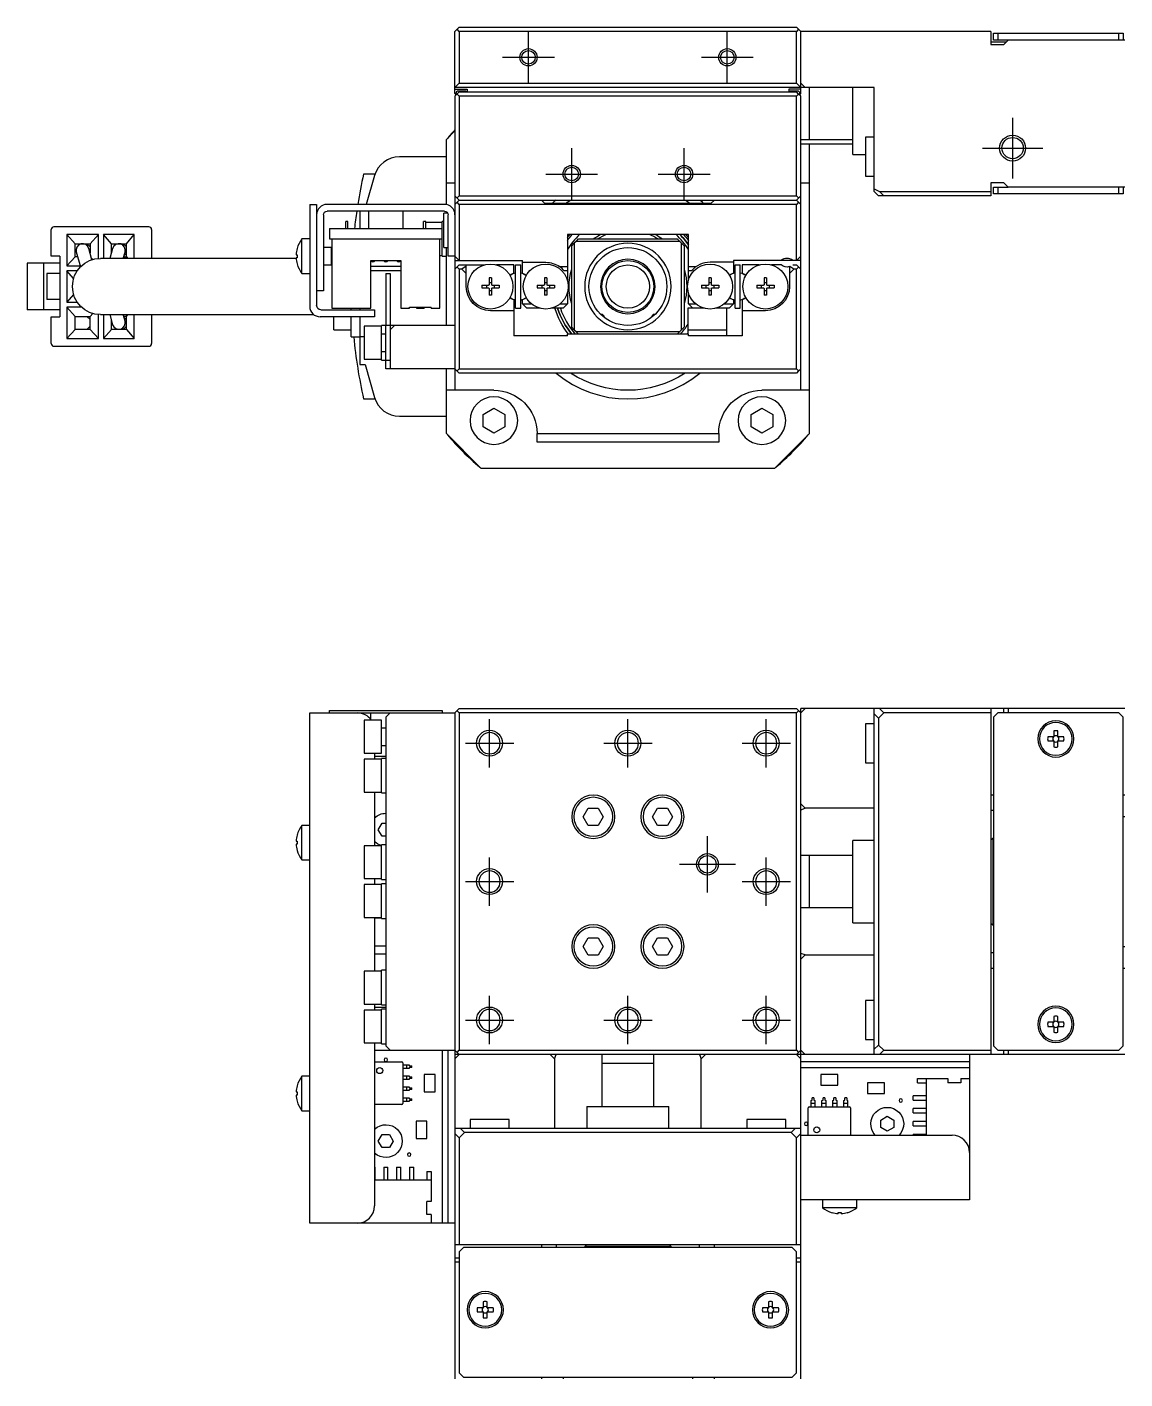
# Model space of a CAD drawing. Extents: x 0 to 887, y -8 to 456.
# Drawn here: x 73.1 to 200.1, y 288.9 to 445.2 of the extents above; entities that cross this region are included whole.
import ezdxf

# ---------------------------------------------------------------- set-up
doc = ezdxf.new("R2010")
doc.units = 0
doc.header["$LTSCALE"] = 0.5
doc.linetypes.add('CENTER', pattern=[50.8, 31.75, -6.35, 6.35, -6.35])
for name, color, linetype in [('MSM_CENTER', 1, 'CENTER'), ('MSM_CONTINUOUS', 7, 'CONTINUOUS'), ('MSM_NARROW', 5, 'CONTINUOUS')]:
    doc.layers.add(name, color=color, linetype=linetype)

msp = doc.modelspace()

# ---------------------------------------------------------------- linework, layer by layer
at = {"layer": 'MSM_CENTER'}
for p, q in [((131.15, 438.68), (131.15, 444.68)), ((154.15, 438.68), (154.15, 444.68)), ((128.15, 441.68), (134.15, 441.68)), ((151.15, 441.68), (157.15, 441.68)), ((187.15, 434.68), (187.15, 427.68)), ((136.15, 425.18), (136.15, 431.18)), ((149.15, 425.18), (149.15, 431.18)), ((183.65, 431.18), (190.65, 431.18)), ((133.15, 428.18), (139.15, 428.18)), ((146.15, 428.18), (152.15, 428.18)), ((126.65, 359.58), (126.65, 365.18)), ((142.65, 359.58), (142.65, 365.18)), ((158.65, 359.58), (158.65, 365.18)), ((123.85, 362.38), (129.45, 362.38)), ((139.85, 362.38), (145.45, 362.38)), ((155.85, 362.38), (161.45, 362.38)), ((151.85, 345.13), (151.85, 351.63)), ((126.65, 343.58), (126.65, 349.18)), ((158.65, 343.58), (158.65, 349.18)), ((148.6, 348.38), (155.1, 348.38)), ((123.85, 346.38), (129.45, 346.38)), ((155.85, 346.38), (161.45, 346.38)), ((126.65, 327.58), (126.65, 333.18)), ((142.65, 327.58), (142.65, 333.18)), ((158.65, 327.58), (158.65, 333.18)), ((123.85, 330.38), (129.45, 330.38)), ((139.85, 330.38), (145.45, 330.38)), ((155.85, 330.38), (161.45, 330.38))]:
    msp.add_line(p, q, dxfattribs=at)
at = {"layer": 'MSM_CONTINUOUS'}
for p, q in [((123.15, 445.18), (122.65, 444.68)), ((122.65, 437.48), (122.65, 444.68)), ((123.15, 444.68), (122.9, 444.93)), ((123.15, 445.18), (162.15, 445.18)), ((162.15, 444.68), (123.15, 444.68)), ((123.15, 444.68), (123.15, 438.68)), ((162.4, 444.93), (162.15, 445.18)), ((162.4, 444.93), (162.15, 444.68)), ((162.15, 438.68), (162.15, 444.68)), ((162.65, 444.68), (162.4, 444.93)), ((184.65, 444.68), (162.65, 444.68)), ((162.65, 437.48), (162.65, 444.68)), ((184.65, 444.68), (184.65, 443.18)), ((184.95, 443.68), (184.95, 444.48)), ((184.95, 444.48), (199.95, 444.48)), ((185.45, 444.48), (185.45, 443.68)), ((199.45, 443.68), (199.45, 444.48)), ((199.95, 444.48), (199.95, 443.68)), ((186.4, 443.43), (184.65, 443.43)), ((184.65, 443.18), (186.15, 443.18)), ((200.15, 443.68), (184.95, 443.68)), ((186.65, 443.68), (186.15, 443.18)), ((122.65, 438.18), (123.15, 438.68)), ((171.15, 438.18), (122.65, 438.18)), ((122.65, 437.98), (124.05, 437.98)), ((123.15, 437.68), (122.65, 437.18)), ((123.75, 437.78), (123.05, 437.78)), ((123.15, 438.68), (162.15, 438.68)), ((123.15, 437.68), (162.15, 437.68)), ((124.05, 437.98), (124.05, 437.68)), ((162.65, 437.98), (161.25, 437.98)), ((161.25, 437.98), (161.25, 437.68)), ((162.25, 437.78), (161.55, 437.78)), ((162.15, 438.68), (162.65, 438.18)), ((162.4, 437.43), (162.15, 437.68)), ((163.15, 438.18), (162.65, 438.68)), ((163.65, 432.18), (163.65, 438.18)), ((168.65, 430.43), (168.65, 438.18)), ((171.15, 426.18), (171.15, 438.18)), ((122.75, 437.38), (122.65, 437.48)), ((122.65, 437.18), (122.65, 403.18)), ((122.75, 437.28), (122.75, 437.48)), ((123.15, 437.18), (122.9, 437.43)), ((162.15, 437.18), (123.15, 437.18)), ((123.15, 437.18), (123.15, 425.68)), ((162.4, 437.43), (162.15, 437.18)), ((162.15, 425.68), (162.15, 437.18)), ((162.65, 437.18), (162.4, 437.43)), ((162.55, 437.48), (162.55, 437.28)), ((162.65, 437.48), (162.55, 437.38)), ((162.65, 403.18), (162.65, 437.18)), ((122.65, 433.18), (121.65, 432.18)), ((121.65, 424.66), (121.65, 432.18)), ((162.65, 432.18), (168.65, 432.18)), ((162.65, 431.68), (168.65, 431.68)), ((163.65, 398.18), (163.65, 431.68)), ((170.15, 432.43), (170.15, 427.93)), ((171.15, 432.43), (170.15, 432.43)), ((121.65, 430.18), (116.23, 430.18)), ((168.65, 430.43), (170.15, 430.43)), ((113.4, 428.18), (112.08, 428.18)), ((113.34, 428.01), (112.39, 424.68)), ((121.65, 427.18), (122.65, 427.18)), ((162.65, 427.18), (163.65, 427.18)), ((170.15, 427.93), (171.15, 427.93)), ((186.15, 427.18), (184.65, 427.18)), ((184.65, 427.18), (184.65, 425.68)), ((186.15, 427.18), (186.65, 426.68)), ((122.65, 425.68), (123.15, 425.18)), ((123.15, 425.18), (122.65, 424.68)), ((122.9, 425.43), (123.15, 425.68)), ((123.15, 425.68), (162.15, 425.68)), ((123.15, 425.18), (162.15, 425.18)), ((132.65, 425.18), (133, 424.83)), ((152.3, 424.83), (152.65, 425.18)), ((162.15, 425.68), (162.4, 425.43)), ((162.15, 425.18), (162.65, 425.68)), ((162.15, 425.18), (162.65, 424.68)), ((171.15, 426.49), (171.76, 426.18)), ((171.65, 425.68), (171.15, 426.18)), ((184.65, 425.68), (171.65, 425.68)), ((171.76, 426.18), (184.65, 426.18)), ((171.76, 426.18), (172.26, 425.68)), ((184.95, 425.88), (184.95, 426.68)), ((184.95, 426.68), (186.65, 426.68)), ((199.95, 425.88), (184.95, 425.88)), ((185.45, 426.68), (185.45, 425.88)), ((200.15, 426.68), (186.65, 426.68)), ((199.45, 425.88), (199.45, 426.68)), ((199.95, 426.68), (199.95, 425.88)), ((105.85, 424.68), (106.65, 424.68)), ((105.85, 424.68), (105.85, 412.88)), ((106.65, 424.68), (106.65, 412.98)), ((121.45, 424.68), (107.85, 424.68)), ((121.45, 423.88), (107.85, 423.88)), ((111.65, 423.88), (111.65, 421.88)), ((112.65, 423.88), (112.65, 421.88)), ((116.65, 421.88), (116.65, 423.88)), ((121.35, 419.68), (121.35, 423.68)), ((121.79, 423.68), (121.35, 423.68)), ((121.65, 423.68), (121.65, 423.83)), ((123.15, 424.68), (122.9, 424.93)), ((123.15, 424.68), (123.15, 418.18)), ((162.15, 424.68), (123.15, 424.68)), ((133, 424.83), (152.3, 424.83)), ((162.4, 424.93), (162.15, 424.68)), ((162.15, 418.18), (162.15, 424.68)), ((87.25, 422.08), (76.25, 422.08)), ((107.45, 423.48), (107.45, 414.68)), ((110.02, 421.88), (110.02, 422.68)), ((110.27, 422.68), (110.02, 422.68)), ((110.27, 421.88), (110.27, 422.68)), ((119.02, 421.88), (119.02, 422.68)), ((119.27, 422.68), (119.02, 422.68)), ((119.27, 421.88), (119.27, 422.68)), ((121.15, 422.58), (119.27, 422.58)), ((121.15, 418.68), (121.15, 422.68)), ((121.35, 422.68), (121.15, 422.68)), ((121.85, 418.68), (121.85, 423.48)), ((75.95, 418.68), (75.95, 421.78)), ((81.4, 421.18), (77.75, 421.18)), ((77.75, 421.18), (77.75, 417.58)), ((78.7, 420.13), (77.75, 421.18)), ((80.45, 420.13), (81.4, 421.18)), ((81.4, 418.42), (81.4, 421.18)), ((82, 421.18), (82, 418.43)), ((82.9, 420.13), (82, 421.18)), ((85.55, 421.18), (82, 421.18)), ((84.65, 420.13), (85.55, 421.18)), ((85.55, 418.43), (85.55, 421.18)), ((87.55, 421.78), (87.55, 418.43)), ((104.95, 416.68), (104.95, 420.68)), ((105.85, 420.68), (104.95, 420.68)), ((108.15, 421.88), (121.15, 421.88)), ((108.15, 421.88), (108.15, 420.68)), ((108.15, 420.68), (121.15, 420.68)), ((108.4, 420.68), (108.4, 412.68)), ((120.9, 412.68), (120.9, 420.68)), ((149.65, 421.18), (135.65, 421.18)), ((135.65, 421.18), (135.65, 415.89)), ((136.65, 420.38), (136.95, 420.68)), ((136.95, 420.68), (148.35, 420.68)), ((148.35, 420.68), (148.65, 420.38)), ((149.65, 415.89), (149.65, 421.18)), ((78.7, 420.13), (80.45, 420.13)), ((78.7, 418.63), (78.7, 420.13)), ((78.85, 419.18), (79.33, 417.46)), ((80.07, 420.13), (80.45, 419.75)), ((80.66, 418.28), (80.29, 419.58)), ((80.45, 420.13), (80.45, 419.04)), ((83.05, 419.59), (82.71, 418.43)), ((82.9, 419.07), (82.9, 420.13)), ((82.9, 420.13), (84.65, 420.13)), ((84.27, 420.13), (84.65, 419.75)), ((84.27, 418.43), (84.49, 419.17)), ((84.65, 419), (84.36, 418.71)), ((84.65, 418.63), (84.65, 420.13)), ((104.37, 419.57), (104.38, 419.57)), ((108.35, 419.68), (107.45, 419.68)), ((108.35, 417.68), (108.35, 419.68)), ((108.4, 419.63), (108.35, 419.68)), ((121.35, 419.68), (121.85, 419.68)), ((121.65, 410.68), (121.65, 419.68)), ((136.15, 419.88), (136.45, 420.18)), ((136.15, 410.48), (136.15, 419.88)), ((136.65, 420.38), (136.45, 420.18)), ((136.45, 420.18), (136.45, 410.18)), ((148.65, 420.38), (136.65, 420.38)), ((148.85, 420.18), (148.65, 420.38)), ((148.85, 410.18), (148.85, 420.18)), ((148.85, 420.18), (149.15, 419.88)), ((149.15, 419.88), (149.15, 410.48)), ((76.95, 417.88), (73.15, 417.88)), ((73.15, 417.88), (73.15, 412.48)), ((75.06, 417.88), (75.06, 412.48)), ((76.95, 418.68), (75.95, 418.68)), ((76.95, 418.68), (76.95, 411.68)), ((78.7, 418.63), (77.75, 417.58)), ((77.75, 417.58), (79.3, 417.58)), ((79, 418.63), (78.7, 418.63)), ((80.61, 418.45), (80.74, 418.3)), ((104.26, 418.43), (81.65, 418.43)), ((84.33, 418.63), (84.65, 418.63)), ((84.65, 418.63), (84.82, 418.43)), ((104.26, 418.86), (104.38, 418.86)), ((104.38, 418.5), (104.26, 418.5)), ((104.38, 417.79), (104.37, 417.79)), ((104.38, 418.86), (104.38, 418.5)), ((107.45, 417.68), (108.35, 417.68)), ((108.35, 417.68), (108.4, 417.73)), ((112.9, 418.18), (116.4, 418.18)), ((112.9, 412.68), (112.9, 418.18)), ((116.4, 417.48), (112.9, 417.48)), ((116.4, 418.18), (116.4, 412.68)), ((120.9, 418.78), (121.15, 418.78)), ((121.15, 418.68), (121.65, 418.68)), ((122.65, 418.68), (121.85, 418.68)), ((122.65, 418.68), (123.15, 418.18)), ((122.65, 418.18), (130.45, 418.18)), ((123.15, 417.68), (122.65, 417.18)), ((123.15, 417.18), (122.9, 417.43)), ((123.15, 417.68), (126.03, 417.68)), ((123.95, 417.53), (123.45, 417.18)), ((123.95, 415.18), (123.95, 417.68)), ((129.45, 417.68), (127.46, 417.68)), ((129.45, 416.73), (129.45, 417.68)), ((129.65, 412.68), (129.65, 417.68)), ((129.65, 417.68), (130.25, 417.68)), ((130.25, 412.68), (130.25, 417.68)), ((130.45, 416.73), (130.45, 418.18)), ((130.45, 417.98), (133.15, 417.98)), ((134.74, 417.48), (135.65, 417.48)), ((141.59, 418.14), (141.58, 418.14)), ((149.65, 417.48), (150.55, 417.48)), ((154.85, 417.98), (152.15, 417.98)), ((162.65, 418.18), (154.85, 418.18)), ((154.85, 418.18), (154.85, 416.73)), ((155.05, 412.68), (155.05, 417.68)), ((155.05, 417.68), (155.65, 417.68)), ((155.65, 412.68), (155.65, 417.68)), ((157.83, 417.68), (155.85, 417.68)), ((155.85, 417.68), (155.85, 416.73)), ((160.39, 417.68), (159.26, 417.68)), ((161.35, 417.48), (161.35, 415.18)), ((161.85, 417.18), (161.4, 417.49)), ((161.71, 417.68), (162.15, 417.68)), ((162.15, 418.18), (162.65, 418.68)), ((162.15, 417.68), (162.65, 417.18)), ((162.4, 417.43), (162.15, 417.18)), ((76.95, 416.68), (75.45, 416.68)), ((75.45, 416.68), (75.45, 413.68)), ((77.75, 416.98), (77.75, 413.38)), ((78.53, 416.11), (77.75, 416.98)), ((78.94, 416.98), (77.75, 416.98)), ((104.95, 416.68), (105.85, 416.68)), ((116.4, 416.98), (112.9, 416.98)), ((114.65, 416.68), (115.15, 416.68)), ((114.65, 416.68), (114.65, 410.68)), ((115.15, 416.68), (115.15, 405.68)), ((123.45, 417.18), (123.15, 417.18)), ((123.15, 417.18), (123.15, 405.68)), ((123.45, 417.18), (123.95, 416.68)), ((126.89, 416.18), (126.6, 416.18)), ((126.6, 416.18), (126.6, 415.38)), ((126.89, 416.18), (126.89, 415.38)), ((129.19, 416.58), (129.45, 416.73)), ((130.45, 416.73), (130.67, 416.6)), ((133.29, 416.18), (133, 416.18)), ((133, 416.18), (133, 415.38)), ((133.29, 416.18), (133.29, 415.38)), ((135.65, 416.98), (135.29, 416.98)), ((139.78, 416.49), (139.85, 416.55)), ((139.85, 416.62), (139.85, 416.55)), ((150, 416.98), (149.65, 416.98)), ((152.29, 416.18), (152, 416.18)), ((152, 416.18), (152, 415.38)), ((152.29, 416.18), (152.29, 415.38)), ((154.85, 416.73), (154.62, 416.6)), ((155.85, 416.73), (156.11, 416.58)), ((158.69, 416.18), (158.4, 416.18)), ((158.4, 416.18), (158.4, 415.38)), ((158.69, 416.18), (158.69, 415.38)), ((161.35, 416.68), (161.85, 417.18)), ((162.15, 417.18), (161.85, 417.18)), ((162.15, 405.68), (162.15, 417.18)), ((78.53, 414.25), (77.75, 413.38)), ((107.45, 414.68), (106.65, 414.68)), ((125.75, 415.32), (126.54, 415.32)), ((125.75, 415.32), (125.75, 415.03)), ((125.75, 415.03), (126.54, 415.03)), ((126.28, 415.32), (126.28, 415.03)), ((126.6, 415.65), (126.89, 415.65)), ((126.6, 414.97), (126.6, 414.18)), ((126.6, 414.71), (126.89, 414.71)), ((126.89, 414.97), (126.89, 414.18)), ((126.95, 415.32), (127.75, 415.32)), ((126.95, 415.03), (127.75, 415.03)), ((127.22, 415.03), (127.22, 415.32)), ((127.75, 415.32), (127.75, 415.03)), ((132.15, 415.32), (132.94, 415.32)), ((132.15, 415.32), (132.15, 415.03)), ((132.15, 415.03), (132.94, 415.03)), ((132.68, 415.32), (132.68, 415.03)), ((133, 415.65), (133.29, 415.65)), ((133, 414.97), (133, 414.18)), ((133, 414.71), (133.29, 414.71)), ((133.29, 414.97), (133.29, 414.18)), ((133.35, 415.32), (134.15, 415.32)), ((133.35, 415.03), (134.15, 415.03)), ((133.62, 415.03), (133.62, 415.32)), ((134.15, 415.32), (134.15, 415.03)), ((135.65, 414.47), (135.65, 413.18)), ((149.65, 413.18), (149.65, 414.47)), ((151.15, 415.32), (151.94, 415.32)), ((151.15, 415.32), (151.15, 415.03)), ((151.15, 415.03), (151.94, 415.03)), ((151.68, 415.32), (151.68, 415.03)), ((152, 415.65), (152.29, 415.65)), ((152, 414.97), (152, 414.18)), ((152, 414.71), (152.29, 414.71)), ((152.29, 414.97), (152.29, 414.18)), ((152.35, 415.32), (153.15, 415.32)), ((152.35, 415.03), (153.15, 415.03)), ((152.62, 415.03), (152.62, 415.32)), ((153.15, 415.32), (153.15, 415.03)), ((157.55, 415.32), (158.34, 415.32)), ((157.55, 415.32), (157.55, 415.03)), ((157.55, 415.03), (158.34, 415.03)), ((158.08, 415.32), (158.08, 415.03)), ((158.4, 415.65), (158.69, 415.65)), ((158.4, 414.97), (158.4, 414.18)), ((158.4, 414.71), (158.69, 414.71)), ((158.69, 414.97), (158.69, 414.18)), ((158.75, 415.32), (159.55, 415.32)), ((158.75, 415.03), (159.55, 415.03)), ((159.02, 415.03), (159.02, 415.32)), ((159.55, 415.32), (159.55, 415.03)), ((76.95, 413.68), (75.45, 413.68)), ((77.75, 413.38), (78.94, 413.38)), ((79.46, 412.78), (77.75, 412.78)), ((77.75, 412.78), (77.75, 409.18)), ((78.7, 411.73), (77.75, 412.78)), ((108.4, 412.68), (112.9, 412.68)), ((110.65, 412.48), (110.65, 412.68)), ((111.65, 412.68), (111.65, 412.48)), ((116.4, 412.68), (117.4, 412.68)), ((117.4, 412.78), (119.9, 412.78)), ((117.4, 412.68), (117.4, 412.78)), ((118.2, 412.78), (118.2, 412.68)), ((118.2, 412.68), (119.1, 412.68)), ((118.57, 412.78), (118.57, 412.68)), ((118.72, 412.78), (118.72, 412.68)), ((119.1, 412.78), (119.1, 412.68)), ((119.9, 412.68), (119.9, 412.78)), ((119.9, 412.68), (120.9, 412.68)), ((126.89, 414.18), (126.6, 414.18)), ((129.45, 413.63), (129.19, 413.78)), ((129.45, 413.63), (129.45, 409.48)), ((129.65, 412.68), (130.25, 412.68)), ((130.74, 413.8), (130.45, 413.63)), ((130.45, 413.18), (130.45, 413.63)), ((130.45, 413.18), (131.49, 413.18)), ((130.95, 412.68), (130.45, 413.18)), ((132.43, 412.68), (130.95, 412.68)), ((133.29, 414.18), (133, 414.18)), ((135.15, 412.68), (133.86, 412.68)), ((134.81, 413.18), (135.65, 413.18)), ((135.65, 413.18), (135.15, 412.68)), ((139.85, 413.8), (139.78, 413.87)), ((139.85, 413.8), (139.85, 413.74)), ((151.43, 412.68), (149.6, 412.68)), ((149.6, 412.68), (149.6, 409.68)), ((149.65, 413.18), (150.49, 413.18)), ((150.15, 412.68), (149.65, 413.18)), ((152.29, 414.18), (152, 414.18)), ((154.35, 412.68), (152.86, 412.68)), ((153.81, 413.18), (154.85, 413.18)), ((154.1, 409.48), (154.1, 412.68)), ((154.85, 413.18), (154.35, 412.68)), ((154.55, 413.8), (154.85, 413.63)), ((154.85, 413.63), (154.85, 413.18)), ((155.05, 412.68), (155.65, 412.68)), ((156.11, 413.78), (155.85, 413.63)), ((155.85, 413.63), (155.85, 409.48)), ((158.69, 414.18), (158.4, 414.18)), ((76.95, 412.48), (73.15, 412.48)), ((75.95, 408.58), (75.95, 411.68)), ((75.95, 411.68), (76.95, 411.68)), ((78.7, 411.73), (80.45, 411.73)), ((78.7, 410.23), (78.7, 411.73)), ((80.07, 411.73), (80.45, 411.35)), ((80.45, 411.73), (80.74, 412.06)), ((80.45, 410.23), (80.45, 411.73)), ((81.4, 409.18), (81.4, 411.94)), ((81.65, 411.93), (106.31, 411.93)), ((82, 411.93), (82, 409.18)), ((82.71, 411.93), (83.05, 410.77)), ((82.9, 410.23), (82.9, 411.29)), ((84.49, 411.19), (84.27, 411.93)), ((84.65, 411.73), (84.33, 411.73)), ((84.36, 411.64), (84.65, 411.35)), ((84.65, 411.73), (84.82, 411.93)), ((84.65, 410.23), (84.65, 411.73)), ((85.55, 409.18), (85.55, 411.93)), ((87.55, 411.93), (87.55, 408.58)), ((113.35, 411.68), (107.05, 411.68)), ((107.15, 412.48), (113.35, 412.48)), ((108.65, 410.18), (108.65, 411.68)), ((110.65, 409.36), (110.65, 411.68)), ((111.65, 411.68), (111.65, 406.18)), ((113.35, 412.48), (113.35, 411.68)), ((129.45, 412.38), (126.75, 412.38)), ((139.48, 411.98), (139.67, 411.98)), ((139.9, 411.75), (139.67, 411.98)), ((139.9, 411.75), (139.73, 411.75)), ((139.9, 411.62), (139.9, 411.75)), ((139.9, 411.62), (139.9, 411.62)), ((141.58, 412.21), (141.58, 412.21)), ((145.62, 411.98), (145.4, 411.75)), ((145.57, 411.75), (145.4, 411.75)), ((145.4, 411.75), (145.4, 411.62)), ((145.4, 411.62), (145.4, 411.62)), ((145.62, 411.98), (145.81, 411.98)), ((158.55, 412.38), (155.85, 412.38)), ((78.7, 410.23), (77.75, 409.18)), ((80.45, 410.23), (78.7, 410.23)), ((80.45, 410.6), (80.07, 410.23)), ((80.45, 410.23), (81.4, 409.18)), ((82.9, 410.23), (82, 409.18)), ((84.65, 410.23), (82.9, 410.23)), ((84.65, 410.6), (84.27, 410.23)), ((84.65, 410.23), (85.55, 409.18)), ((108.65, 410.18), (110.65, 410.18)), ((112.15, 410.58), (112.15, 406.78)), ((114.15, 410.58), (112.15, 410.58)), ((114.15, 406.68), (114.15, 410.68)), ((122.65, 410.68), (114.15, 410.68)), ((114.65, 409.68), (114.15, 409.68)), ((114.65, 406.68), (114.65, 410.68)), ((115.15, 410.18), (115.65, 410.68)), ((135.65, 409.48), (135.65, 409.68)), ((149.65, 409.68), (135.65, 409.68)), ((136.45, 410.18), (136.15, 410.48)), ((136.45, 410.18), (136.65, 409.98)), ((136.95, 409.68), (136.65, 409.98)), ((136.65, 409.98), (148.65, 409.98)), ((148.65, 409.98), (148.35, 409.68)), ((148.65, 409.98), (148.85, 410.18)), ((149.15, 410.48), (148.85, 410.18)), ((149.6, 410.18), (154.1, 410.18)), ((149.65, 409.48), (149.65, 409.68)), ((76.25, 408.28), (87.25, 408.28)), ((77.75, 409.18), (81.4, 409.18)), ((82, 409.18), (85.55, 409.18)), ((110.65, 409.36), (111.65, 409.36)), ((111.65, 409.4), (112.15, 409.4)), ((135.65, 409.48), (129.45, 409.48)), ((155.85, 409.48), (149.65, 409.48)), ((112.15, 406.78), (114.15, 406.78)), ((114.15, 407.68), (114.65, 407.68)), ((114.15, 406.68), (115.15, 406.68)), ((114.65, 405.68), (114.65, 406.68)), ((111.65, 406.18), (112.25, 406.18)), ((112.25, 406.18), (113.34, 402.35)), ((122.65, 405.68), (114.65, 405.68)), ((121.65, 398.18), (121.65, 405.68)), ((122.65, 405.68), (123.15, 405.18)), ((122.9, 405.43), (123.15, 405.68)), ((123.15, 405.68), (162.15, 405.68)), ((162.15, 405.18), (123.15, 405.18)), ((162.15, 405.68), (162.4, 405.43)), ((162.4, 405.43), (162.15, 405.18)), ((162.4, 405.43), (162.65, 405.68)), ((112.08, 402.18), (113.4, 402.18)), ((127.15, 403.18), (121.65, 403.18)), ((163.65, 403.18), (158.15, 403.18)), ((116.23, 400.18), (121.65, 400.18)), ((125.9, 400.4), (127.15, 401.12)), ((125.9, 398.96), (125.9, 400.4)), ((127.15, 401.12), (128.4, 400.4)), ((128.4, 400.4), (128.4, 398.96)), ((156.9, 400.4), (158.15, 401.12)), ((156.9, 398.96), (156.9, 400.4)), ((158.15, 401.12), (159.4, 400.4)), ((159.4, 400.4), (159.4, 398.96)), ((127.15, 398.24), (125.9, 398.96)), ((128.4, 398.96), (127.15, 398.24)), ((158.15, 398.24), (156.9, 398.96)), ((159.4, 398.96), (158.15, 398.24)), ((121.65, 398.18), (125.65, 394.18)), ((132.15, 398.18), (153.15, 398.18)), ((132.15, 397.18), (132.15, 398.18)), ((153.15, 397.18), (132.15, 397.18)), ((153.15, 398.18), (153.15, 397.18)), ((159.65, 394.18), (163.65, 398.18)), ((125.65, 394.18), (159.65, 394.18)), ((105.85, 306.88), (105.85, 365.88)), ((105.85, 365.88), (122.65, 365.88)), ((108.15, 365.88), (108.15, 366.18)), ((108.15, 366.18), (121.15, 366.18)), ((112.9, 365.14), (112.9, 365.88)), ((115.15, 365.88), (114.65, 365.38)), ((121.15, 366.18), (121.15, 365.88)), ((122.65, 365.88), (123.15, 366.38)), ((122.65, 365.88), (122.65, 288.88)), ((123.15, 365.88), (122.9, 366.13)), ((123.15, 366.38), (162.15, 366.38)), ((123.15, 365.88), (123.15, 326.88)), ((162.15, 365.88), (123.15, 365.88)), ((162.15, 366.38), (162.65, 365.88)), ((162.4, 366.13), (162.15, 365.88)), ((162.15, 326.88), (162.15, 365.88)), ((162.65, 288.88), (162.65, 366.38)), ((200.15, 366.38), (162.65, 366.38)), ((162.65, 365.88), (163.15, 366.38)), ((171.15, 326.38), (171.15, 366.38)), ((171.65, 365.27), (171.15, 365.77)), ((172.26, 365.88), (171.65, 365.27)), ((171.76, 366.38), (172.26, 365.88)), ((184.65, 365.88), (172.26, 365.88)), ((184.65, 366.38), (184.65, 326.38)), ((185.45, 365.88), (184.95, 365.38)), ((199.45, 365.88), (185.45, 365.88)), ((186.15, 365.88), (186.15, 366.38)), ((186.65, 366.38), (186.65, 365.88)), ((199.95, 365.38), (199.45, 365.88)), ((112.15, 365.03), (112.15, 361.23)), ((114.15, 365.03), (112.15, 365.03)), ((114.15, 361.23), (114.15, 365.03)), ((114.65, 365.38), (114.65, 327.38)), ((170.15, 364.63), (170.15, 360.13)), ((171.15, 364.63), (170.15, 364.63)), ((171.65, 365.27), (171.65, 327.49)), ((184.95, 365.38), (184.95, 327.38)), ((199.95, 327.38), (199.95, 365.38)), ((114.65, 364.13), (114.15, 364.13)), ((191.91, 363.12), (191.23, 363.12)), ((191.23, 362.64), (191.91, 362.64)), ((191.91, 363.8), (191.91, 363.12)), ((191.91, 362.64), (191.91, 361.96)), ((192.39, 363.12), (192.39, 363.8)), ((193.07, 363.12), (192.39, 363.12)), ((192.39, 361.96), (192.39, 362.64)), ((192.39, 362.64), (193.07, 362.64)), ((112.15, 361.23), (114.15, 361.23)), ((113.35, 361.23), (113.35, 360.53)), ((114.15, 362.13), (114.65, 362.13)), ((112.15, 360.53), (112.15, 356.73)), ((114.15, 360.53), (112.15, 360.53)), ((113.35, 360.88), (114.65, 360.88)), ((114.15, 356.63), (114.15, 360.63)), ((114.65, 360.63), (114.15, 360.63)), ((170.15, 360.13), (171.15, 360.13)), ((112.15, 356.73), (114.15, 356.73)), ((113.35, 356.73), (113.35, 350.53)), ((113.35, 356.72), (114.15, 356.72)), ((114.15, 356.63), (114.65, 356.63)), ((184.95, 356.38), (184.65, 356.38)), ((200.15, 356.38), (199.95, 356.38)), ((137.49, 353.88), (138.07, 354.88)), ((138.07, 354.88), (139.22, 354.88)), ((139.22, 354.88), (139.8, 353.88)), ((145.49, 353.88), (146.07, 354.88)), ((146.07, 354.88), (147.22, 354.88)), ((147.22, 354.88), (147.8, 353.88)), ((163.15, 354.87), (162.65, 355.37)), ((162.65, 354.69), (163.15, 354.87)), ((171.15, 354.87), (163.15, 354.87)), ((138.07, 352.88), (137.49, 353.88)), ((139.8, 353.88), (139.22, 352.88)), ((146.07, 352.88), (145.49, 353.88)), ((147.8, 353.88), (147.22, 352.88)), ((184.65, 354.63), (184.95, 354.63)), ((200.15, 353.88), (199.95, 353.88)), ((104.37, 351.77), (104.38, 351.77)), ((104.95, 348.88), (104.95, 352.88)), ((105.85, 352.88), (104.95, 352.88)), ((113.78, 352.38), (114.21, 353.13)), ((114.21, 351.63), (113.78, 352.38)), ((114.21, 353.13), (114.65, 353.13)), ((139.22, 352.88), (138.07, 352.88)), ((147.22, 352.88), (146.07, 352.88)), ((104.26, 351.06), (104.38, 351.06)), ((104.38, 350.7), (104.26, 350.7)), ((104.38, 351.06), (104.38, 350.7)), ((112.15, 350.53), (112.15, 346.73)), ((114.15, 350.53), (112.15, 350.53)), ((114.15, 346.63), (114.15, 350.63)), ((114.65, 350.63), (114.15, 350.63)), ((114.65, 351.63), (114.21, 351.63)), ((168.65, 341.63), (168.65, 351.13)), ((171.15, 351.13), (168.65, 351.13)), ((184.85, 351.38), (184.65, 351.18)), ((184.85, 351.38), (184.85, 341.38)), ((184.95, 351.38), (184.85, 351.38)), ((104.38, 349.99), (104.37, 349.99)), ((104.95, 348.88), (105.85, 348.88)), ((168.65, 349.38), (162.65, 349.38)), ((163.65, 343.38), (163.65, 349.38)), ((112.15, 346.73), (114.15, 346.73)), ((112.15, 346.03), (112.15, 342.23)), ((114.15, 346.03), (112.15, 346.03)), ((113.35, 346.73), (113.35, 346.03)), ((114.15, 346.63), (114.65, 346.63)), ((114.15, 342.13), (114.15, 346.13)), ((114.65, 346.13), (114.15, 346.13)), ((162.65, 343.38), (168.65, 343.38)), ((112.15, 342.23), (114.15, 342.23)), ((113.35, 342.23), (113.35, 336.03)), ((114.15, 342.14), (113.35, 342.14)), ((114.15, 342.13), (114.65, 342.13)), ((168.65, 341.63), (171.15, 341.63)), ((184.65, 341.58), (184.85, 341.38)), ((184.85, 341.38), (184.95, 341.38)), ((137.49, 338.88), (138.07, 339.88)), ((138.07, 339.88), (139.22, 339.88)), ((139.22, 339.88), (139.8, 338.88)), ((145.49, 338.88), (146.07, 339.88)), ((146.07, 339.88), (147.22, 339.88)), ((147.22, 339.88), (147.8, 338.88)), ((113.35, 338.94), (114.65, 338.94)), ((114.65, 338.01), (113.35, 338.01)), ((138.07, 337.88), (137.49, 338.88)), ((139.22, 337.88), (138.07, 337.88)), ((139.8, 338.88), (139.22, 337.88)), ((146.07, 337.88), (145.49, 338.88)), ((147.22, 337.88), (146.07, 337.88)), ((147.8, 338.88), (147.22, 337.88)), ((163.15, 337.9), (162.65, 338.07)), ((162.65, 337.4), (163.15, 337.9)), ((163.15, 337.9), (171.15, 337.9)), ((184.95, 338.13), (184.65, 338.13)), ((199.95, 338.88), (200.15, 338.88)), ((114.15, 332.13), (114.15, 336.13)), ((114.65, 336.13), (114.15, 336.13)), ((184.65, 336.38), (184.95, 336.38)), ((199.95, 336.38), (200.15, 336.38)), ((112.15, 336.03), (112.15, 332.23)), ((114.15, 336.03), (112.15, 336.03)), ((112.15, 332.23), (114.15, 332.23)), ((112.15, 331.53), (112.15, 327.73)), ((114.15, 331.53), (112.15, 331.53)), ((113.35, 332.23), (113.35, 331.53)), ((113.35, 331.88), (114.65, 331.88)), ((114.15, 332.13), (114.65, 332.13)), ((114.15, 327.63), (114.15, 331.63)), ((114.65, 331.63), (114.15, 331.63)), ((170.15, 332.63), (170.15, 328.13)), ((171.15, 332.63), (170.15, 332.63)), ((191.91, 330.12), (191.23, 330.12)), ((191.91, 330.8), (191.91, 330.12)), ((192.39, 330.12), (192.39, 330.8)), ((193.07, 330.12), (192.39, 330.12)), ((191.23, 329.64), (191.91, 329.64)), ((191.91, 329.64), (191.91, 328.96)), ((192.39, 328.96), (192.39, 329.64)), ((192.39, 329.64), (193.07, 329.64)), ((112.15, 327.73), (114.15, 327.73)), ((113.35, 327.73), (113.35, 308.88)), ((113.35, 326.88), (122.65, 326.88)), ((114.15, 327.63), (114.65, 327.63)), ((114.65, 327.38), (115.15, 326.88)), ((121.15, 326.88), (121.15, 306.88)), ((121.85, 306.88), (121.85, 326.88)), ((123.15, 326.38), (122.65, 326.88)), ((122.9, 326.63), (123.15, 326.88)), ((123.15, 326.88), (162.15, 326.88)), ((162.15, 326.88), (162.4, 326.63)), ((162.65, 326.88), (162.4, 326.63)), ((163.15, 326.38), (162.65, 326.88)), ((170.15, 328.13), (171.15, 328.13)), ((171.15, 326.99), (171.65, 327.49)), ((171.65, 327.49), (172.26, 326.88)), ((172.26, 326.88), (171.76, 326.38)), ((172.26, 326.88), (184.65, 326.88)), ((184.95, 327.38), (185.45, 326.88)), ((185.45, 326.88), (199.45, 326.88)), ((186.15, 326.38), (186.15, 326.88)), ((186.65, 326.88), (186.65, 326.38)), ((199.45, 326.88), (199.95, 327.38)), ((113.35, 325.53), (116.5, 325.53)), ((116.6, 325.43), (116.6, 320.73)), ((116.6, 325.2), (117.33, 325.2)), ((117.04, 325.2), (117.04, 324.77)), ((117.33, 325.2), (117.4, 325.08)), ((122.65, 325.88), (123.15, 326.38)), ((200.15, 326.38), (122.65, 326.38)), ((133.66, 326.38), (134.16, 325.88)), ((134.16, 325.88), (134.34, 326.38)), ((134.16, 325.88), (134.16, 317.88)), ((139.65, 326.38), (139.65, 320.38)), ((139.65, 325.38), (145.65, 325.38)), ((145.65, 320.38), (145.65, 326.38)), ((150.95, 326.38), (151.13, 325.88)), ((151.13, 325.88), (151.63, 326.38)), ((151.13, 317.88), (151.13, 325.88)), ((162.4, 326.63), (162.15, 326.38)), ((162.15, 326.38), (162.65, 325.88)), ((162.65, 325.58), (182.15, 325.58)), ((182.15, 326.38), (182.15, 309.58)), ((104.95, 319.88), (104.95, 323.88)), ((105.85, 323.88), (104.95, 323.88)), ((117.33, 324.77), (116.6, 324.77)), ((116.6, 323.93), (117.33, 323.93)), ((117.04, 323.93), (117.04, 323.5)), ((117.4, 324.88), (117.33, 324.77)), ((117.33, 323.93), (117.4, 323.81)), ((117.4, 323.61), (117.33, 323.5)), ((117.4, 325.08), (117.65, 325.08)), ((117.65, 324.88), (117.4, 324.88)), ((117.4, 323.81), (117.65, 323.81)), ((117.65, 323.61), (117.4, 323.61)), ((117.65, 324.88), (117.65, 325.08)), ((117.65, 323.61), (117.65, 323.81)), ((119.1, 324.07), (119.1, 322.07)), ((120.35, 324.07), (119.1, 324.07)), ((120.35, 322.07), (120.35, 324.07)), ((162.65, 324.88), (182.15, 324.88)), ((164.95, 324.09), (164.95, 322.84)), ((166.95, 324.09), (164.95, 324.09)), ((166.95, 322.84), (166.95, 324.09)), ((176.15, 323.13), (176.15, 323.63)), ((176.15, 323.63), (179.65, 323.63)), ((177.15, 323.63), (177.15, 317.08)), ((179.65, 323.63), (179.65, 323.13)), ((181.15, 323.63), (182.15, 323.63)), ((181.15, 323.63), (181.15, 323.13)), ((104.26, 322.06), (104.38, 322.06)), ((104.37, 322.77), (104.38, 322.77)), ((104.38, 322.06), (104.38, 321.7)), ((117.33, 323.5), (116.6, 323.5)), ((116.6, 322.66), (117.33, 322.66)), ((117.33, 322.23), (116.6, 322.23)), ((117.04, 322.66), (117.04, 322.23)), ((117.33, 322.66), (117.4, 322.54)), ((117.4, 322.34), (117.33, 322.23)), ((117.4, 322.54), (117.65, 322.54)), ((117.65, 322.34), (117.4, 322.34)), ((117.65, 322.34), (117.65, 322.54)), ((119.1, 322.07), (120.35, 322.07)), ((164.95, 322.84), (166.95, 322.84)), ((170.35, 323.13), (170.35, 321.88)), ((172.35, 323.13), (170.35, 323.13)), ((172.35, 321.88), (172.35, 323.13)), ((176.15, 323.13), (177.15, 323.13)), ((181.15, 323.13), (179.65, 323.13)), ((104.38, 321.7), (104.26, 321.7)), ((104.38, 320.99), (104.37, 320.99)), ((116.5, 320.63), (113.35, 320.63)), ((116.6, 321.39), (117.33, 321.39)), ((117.33, 320.96), (116.6, 320.96)), ((117.04, 321.39), (117.04, 320.96)), ((117.33, 321.39), (117.4, 321.27)), ((117.4, 321.07), (117.33, 320.96)), ((117.4, 321.27), (117.65, 321.27)), ((117.65, 321.07), (117.4, 321.07)), ((117.65, 321.07), (117.65, 321.27)), ((163.83, 321.06), (163.95, 321.13)), ((163.83, 320.33), (163.83, 321.06)), ((163.83, 320.77), (164.26, 320.77)), ((164.15, 321.38), (163.95, 321.38)), ((163.95, 321.13), (163.95, 321.38)), ((164.15, 321.38), (164.15, 321.13)), ((164.15, 321.13), (164.26, 321.06)), ((164.26, 321.06), (164.26, 320.33)), ((165.1, 321.06), (165.22, 321.13)), ((165.1, 320.33), (165.1, 321.06)), ((165.1, 320.77), (165.53, 320.77)), ((165.22, 321.13), (165.22, 321.38)), ((165.42, 321.38), (165.22, 321.38)), ((165.42, 321.38), (165.42, 321.13)), ((165.42, 321.13), (165.53, 321.06)), ((165.53, 321.06), (165.53, 320.33)), ((166.37, 321.06), (166.49, 321.13)), ((166.37, 320.33), (166.37, 321.06)), ((166.37, 320.77), (166.8, 320.77)), ((166.49, 321.13), (166.49, 321.38)), ((166.69, 321.38), (166.49, 321.38)), ((166.69, 321.38), (166.69, 321.13)), ((166.69, 321.13), (166.8, 321.06)), ((166.8, 321.06), (166.8, 320.33)), ((167.64, 321.06), (167.76, 321.13)), ((167.64, 320.33), (167.64, 321.06)), ((167.64, 320.77), (168.07, 320.77)), ((167.96, 321.38), (167.76, 321.38)), ((167.76, 321.13), (167.76, 321.38)), ((167.96, 321.38), (167.96, 321.13)), ((167.96, 321.13), (168.07, 321.06)), ((168.07, 321.06), (168.07, 320.33)), ((170.35, 321.88), (172.35, 321.88)), ((175.65, 321.13), (175.65, 321.63)), ((177.15, 321.63), (175.65, 321.63)), ((175.65, 321.13), (177.15, 321.13)), ((104.95, 319.88), (105.85, 319.88)), ((128.9, 318.88), (124.4, 318.88)), ((124.4, 318.88), (124.4, 317.88)), ((128.9, 317.88), (128.9, 318.88)), ((137.9, 320.38), (147.4, 320.38)), ((137.9, 320.38), (137.9, 317.88)), ((147.4, 317.88), (147.4, 320.38)), ((160.9, 318.88), (156.4, 318.88)), ((156.4, 318.88), (156.4, 317.88)), ((160.9, 317.88), (160.9, 318.88)), ((163.5, 317.08), (163.5, 320.23)), ((163.6, 320.33), (168.3, 320.33)), ((168.4, 320.23), (168.4, 317.08)), ((171.9, 318.81), (172.65, 319.25)), ((172.65, 319.25), (173.4, 318.81)), ((175.65, 319.63), (175.65, 320.13)), ((177.15, 320.13), (175.65, 320.13)), ((175.65, 319.63), (177.15, 319.63)), ((118.15, 318.68), (118.15, 316.68)), ((119.4, 318.68), (118.15, 318.68)), ((119.4, 316.68), (119.4, 318.68)), ((122.65, 317.88), (162.65, 317.88)), ((123.76, 317.38), (123.15, 316.77)), ((123.26, 317.88), (123.76, 317.38)), ((161.53, 317.38), (123.76, 317.38)), ((161.53, 317.38), (162.03, 317.88)), ((162.15, 316.77), (161.53, 317.38)), ((171.9, 317.95), (171.9, 318.81)), ((172.65, 317.51), (171.9, 317.95)), ((173.4, 317.95), (172.65, 317.51)), ((173.4, 318.81), (173.4, 317.95)), ((175.65, 318.13), (175.65, 318.63)), ((177.15, 318.63), (175.65, 318.63)), ((175.65, 318.13), (177.15, 318.13)), ((113.78, 316.38), (114.21, 317.13)), ((114.21, 315.63), (113.78, 316.38)), ((114.21, 317.13), (115.08, 317.13)), ((115.08, 317.13), (115.51, 316.38)), ((115.51, 316.38), (115.08, 315.63)), ((118.15, 316.68), (119.4, 316.68)), ((123.15, 316.77), (122.65, 317.27)), ((123.15, 316.77), (123.15, 304.38)), ((162.65, 317.27), (162.15, 316.77)), ((162.15, 304.38), (162.15, 316.77)), ((162.65, 317.08), (180.15, 317.08)), ((175.65, 317.08), (175.65, 317.13)), ((177.15, 317.13), (175.65, 317.13)), ((115.08, 315.63), (114.21, 315.63)), ((113.35, 313.38), (113.4, 313.38)), ((113.4, 311.88), (113.4, 313.38)), ((114.4, 313.38), (114.9, 313.38)), ((114.4, 313.38), (114.4, 311.88)), ((114.9, 311.88), (114.9, 313.38)), ((115.9, 313.38), (116.4, 313.38)), ((115.9, 313.38), (115.9, 311.88)), ((116.4, 311.88), (116.4, 313.38)), ((117.4, 313.38), (117.9, 313.38)), ((117.4, 313.38), (117.4, 311.88)), ((117.9, 311.88), (117.9, 313.38)), ((119.4, 312.88), (119.9, 312.88)), ((119.4, 312.88), (119.4, 311.88)), ((119.9, 312.88), (119.9, 309.38)), ((119.9, 311.88), (113.35, 311.88)), ((182.15, 309.58), (162.65, 309.58)), ((165.15, 309.58), (165.15, 308.68)), ((169.15, 308.68), (169.15, 309.58)), ((119.4, 307.88), (119.4, 309.38)), ((119.9, 309.38), (119.4, 309.38)), ((169.15, 308.68), (165.15, 308.68)), ((166.26, 308.11), (166.26, 308.11)), ((166.97, 308.11), (167.33, 308.11)), ((166.97, 307.99), (166.97, 308.11)), ((167.33, 308.11), (167.33, 307.99)), ((168.03, 308.11), (168.04, 308.11)), ((122.65, 306.88), (105.85, 306.88)), ((119.9, 307.88), (119.4, 307.88)), ((119.9, 307.88), (119.9, 306.88)), ((162.65, 304.38), (122.65, 304.38)), ((123.65, 304.08), (123.15, 303.58)), ((123.15, 303.58), (123.15, 289.58)), ((161.65, 304.08), (123.65, 304.08)), ((132.65, 304.38), (132.65, 304.08)), ((134.4, 304.08), (134.4, 304.38)), ((137.85, 304.38), (137.65, 304.18)), ((147.65, 304.18), (137.65, 304.18)), ((137.65, 304.18), (137.65, 304.08)), ((147.65, 304.18), (147.45, 304.38)), ((147.65, 304.08), (147.65, 304.18)), ((150.9, 304.38), (150.9, 304.08)), ((152.65, 304.08), (152.65, 304.38)), ((162.15, 303.58), (161.65, 304.08)), ((162.15, 289.58), (162.15, 303.58)), ((122.65, 302.88), (123.15, 302.88)), ((123.15, 302.38), (122.65, 302.38)), ((162.15, 302.88), (162.65, 302.88)), ((162.65, 302.38), (162.15, 302.38)), ((125.91, 297.12), (125.23, 297.12)), ((125.91, 297.8), (125.91, 297.12)), ((126.39, 297.12), (126.39, 297.8)), ((127.07, 297.12), (126.39, 297.12)), ((158.91, 297.12), (158.23, 297.12)), ((158.91, 297.8), (158.91, 297.12)), ((159.39, 297.12), (159.39, 297.8)), ((160.07, 297.12), (159.39, 297.12)), ((125.23, 296.64), (125.91, 296.64)), ((125.91, 296.64), (125.91, 295.96)), ((126.39, 295.96), (126.39, 296.64)), ((126.39, 296.64), (127.07, 296.64)), ((158.23, 296.64), (158.91, 296.64)), ((158.91, 296.64), (158.91, 295.96)), ((159.39, 295.96), (159.39, 296.64)), ((159.39, 296.64), (160.07, 296.64)), ((123.15, 289.58), (123.65, 289.08)), ((161.65, 289.08), (162.15, 289.58)), ((123.65, 289.08), (161.65, 289.08)), ((132.65, 289.08), (132.65, 288.88)), ((135.15, 289.08), (135.15, 288.88)), ((150.15, 288.88), (150.15, 289.08)), ((152.65, 288.88), (152.65, 289.08))]:
    msp.add_line(p, q, dxfattribs=at)
for centre, radius in [((131.15, 441.68), 0.783), ((154.15, 441.68), 0.783), ((187.15, 431.18), 1.23), ((136.15, 428.18), 0.783), ((149.15, 428.18), 0.783), ((142.65, 415.18), 4.5), ((126.75, 415.18), 2.6), ((133.15, 415.18), 2.6), ((142.65, 415.18), 3), ((152.15, 415.18), 2.6), ((158.55, 415.18), 2.6), ((151.85, 348.38), 1.01), ((113.95, 324.53), 0.35), ((164.5, 317.68), 0.35)]:
    msp.add_circle(centre, radius, dxfattribs=at)
at = {"layer": 'MSM_CONTINUOUS', "extrusion": (0, 0, -1)}
for centre, radius in [((-142.65, 415.18), 5), ((-142.65, 415.18), 3.15), ((-127.15, 399.68), 2.75), ((-158.15, 399.68), 2.75), ((-192.15, 362.88), 2.1), ((-192.15, 362.88), 1.9), ((-126.65, 362.38), 1.23), ((-142.65, 362.38), 1.23), ((-158.65, 362.38), 1.23), ((-138.65, 353.88), 2.5), ((-146.65, 353.88), 2.5), ((-138.65, 353.88), 2.25), ((-146.65, 353.88), 2.25), ((-126.65, 346.38), 1.23), ((-158.65, 346.38), 1.23), ((-138.65, 338.88), 2.5), ((-138.65, 338.88), 2.25), ((-146.65, 338.88), 2.5), ((-146.65, 338.88), 2.25), ((-126.65, 330.38), 1.23), ((-142.65, 330.38), 1.23), ((-158.65, 330.38), 1.23), ((-192.15, 329.88), 2.1), ((-192.15, 329.88), 1.9), ((-114.65, 325.77), 0.2), ((-174.21, 321.08), 0.2), ((-163.26, 318.38), 0.2), ((-117.35, 314.82), 0.2), ((-126.15, 296.88), 2.1), ((-126.15, 296.88), 1.9), ((-159.15, 296.88), 2.1), ((-159.15, 296.88), 1.9)]:
    msp.add_circle(centre, radius, dxfattribs=at)
at = {"layer": 'MSM_CONTINUOUS'}
for centre, radius, start, end in [((123.05, 437.48), 0.3, 90, 180), ((123.75, 437.48), 0.3, 41.8103, 90), ((161.55, 437.48), 0.3, 90, 138.1897), ((162.25, 437.48), 0.3, 0, 90), ((142.65, 415.18), 27, 137.7946, 140.6235), ((116.23, 427.18), 3, 90, 164.0042), ((170.65, 415.18), 60, 167.4867, 170.8898), ((142.65, 415.18), 13, 129.7151, 132.0716), ((142.65, 415.18), 13, 47.9284, 50.2849), ((107.85, 423.48), 1.2, 90, 180), ((170.65, 415.18), 60, 171.6627, 173.5886), ((121.45, 423.48), 1.2, 0, 90), ((76.25, 421.78), 0.3, 90, 180), ((87.25, 421.78), 0.3, 0, 90), ((107.45, 418.68), 3.2, 141.3178, 163.8775), ((142.65, 415.18), 8.2, 132.9703, 148.6119), ((142.65, 415.18), 6.5, 112.6199, 122.2042), ((142.65, 415.18), 6.5, 57.7958, 67.3801), ((142.65, 415.18), 8.2, 31.3881, 47.0297), ((142.65, 415.18), 8.5, 34.5603, 44.9009), ((79.57, 419.38), 0.75, 15.6242, 195.6242), ((83.77, 419.38), 0.75, 343.4791, 163.4791), ((107.45, 418.68), 3.19, 163.8933, 176.7703), ((107.45, 418.68), 3.19, 183.2297, 196.1067), ((107.45, 418.68), 3.2, 196.1225, 218.6822), ((113.15, 418.28), 0.25, 203.5782, 336.4218), ((114.65, 418.28), 0.25, 203.5782, 336.4218), ((116.15, 418.28), 0.25, 203.5782, 336.4218), ((133.15, 415.18), 2.8, 40.0052, 55.2281), ((152.15, 415.18), 2.8, 90, 139.9948), ((161.05, 417.43), 1, 48.5904, 131.4096), ((129.95, 415.18), 1.59, 100.8931, 126.1972), ((129.95, 415.18), 1.59, 53.8028, 79.1069), ((155.35, 415.18), 1.59, 100.8931, 126.1972), ((155.46, 415.06), 1.75, 118.6217, 127.006), ((155.35, 415.18), 1.59, 53.8028, 79.1069), ((107.05, 412.88), 1.2, 180, 270), ((129.95, 415.18), 1.59, 233.8028, 259.1069), ((129.95, 415.18), 1.59, 280.8931, 306.1972), ((142.65, 415.18), 8.5, 197.1046, 220.3202), ((142.65, 415.18), 8.2, 197.7508, 222.1236), ((155.46, 415.29), 1.75, 232.994, 238.6217), ((155.35, 415.18), 1.59, 233.8028, 259.1069), ((155.35, 415.18), 1.59, 280.8931, 306.1972), ((83.77, 410.98), 0.75, 196.5209, 16.5209), ((142.65, 415.18), 8.2, 317.8764, 327.9474), ((76.25, 408.58), 0.3, 180, 270), ((87.25, 408.58), 0.3, 270, 0), ((170.65, 415.18), 60, 185.5664, 192.5133), ((142.65, 415.18), 13, 230.2849, 309.7151), ((116.23, 403.18), 3, 195.9958, 270), ((142.65, 415.18), 27, 219.3765, 230.6235), ((142.65, 415.18), 27, 309.3765, 320.6235), ((111.35, 363.88), 2, 35.0996, 90), ((192.15, 362.88), 0.95, 165.3667, 194.6333), ((192.15, 362.88), 0.365, 138.8496, 221.1504), ((192.15, 362.88), 0.95, 75.3667, 104.6333), ((192.15, 362.88), 0.365, 48.8496, 131.1504), ((192.15, 362.88), 0.365, 318.8496, 41.1504), ((192.15, 362.88), 0.95, 345.3667, 14.6333), ((192.15, 362.88), 0.365, 228.8496, 311.1504), ((192.15, 362.88), 0.95, 255.3667, 284.6333), ((107.45, 350.88), 3.19, 163.8933, 176.7703), ((107.45, 350.88), 3.2, 141.3178, 163.8775), ((107.45, 350.88), 3.19, 183.2297, 196.1067), ((107.45, 350.88), 3.2, 196.1225, 218.6822), ((192.15, 329.88), 0.95, 165.3667, 194.6333), ((192.15, 329.88), 0.365, 138.8496, 221.1504), ((192.15, 329.88), 0.95, 75.3667, 104.6333), ((192.15, 329.88), 0.365, 48.8496, 131.1504), ((192.15, 329.88), 0.365, 318.8496, 41.1504), ((192.15, 329.88), 0.95, 345.3667, 14.6333), ((192.15, 329.88), 0.365, 228.8496, 311.1504), ((192.15, 329.88), 0.95, 255.3667, 284.6333), ((116.5, 325.43), 0.1, 0, 90), ((107.45, 321.88), 3.2, 141.3178, 163.8775), ((107.45, 321.88), 3.19, 163.8933, 176.7703), ((107.45, 321.88), 3.19, 183.2297, 196.1067), ((107.45, 321.88), 3.2, 196.1225, 218.6822), ((116.5, 320.73), 0.1, 270, 0), ((163.6, 320.23), 0.1, 90, 180), ((168.3, 320.23), 0.1, 0, 90), ((180.15, 315.08), 2, 0, 90), ((111.35, 308.88), 2, 270, 0), ((167.15, 311.18), 3.2, 231.3178, 253.8775), ((167.15, 311.18), 3.19, 253.8933, 266.7703), ((167.15, 311.18), 3.19, 273.2297, 286.1067), ((167.15, 311.18), 3.2, 286.1225, 308.6822), ((126.15, 296.88), 0.95, 165.3667, 194.6333), ((126.15, 296.88), 0.365, 138.8496, 221.1504), ((126.15, 296.88), 0.95, 75.3667, 104.6333), ((126.15, 296.88), 0.365, 48.8496, 131.1504), ((126.15, 296.88), 0.365, 318.8496, 41.1504), ((126.15, 296.88), 0.95, 345.3667, 14.6333), ((159.15, 296.88), 0.95, 165.3667, 194.6333), ((159.15, 296.88), 0.365, 138.8496, 221.1504), ((159.15, 296.88), 0.95, 75.3667, 104.6333), ((159.15, 296.88), 0.365, 48.8496, 131.1504), ((159.15, 296.88), 0.365, 318.8496, 41.1504), ((159.15, 296.88), 0.95, 345.3667, 14.6333), ((126.15, 296.88), 0.365, 228.8496, 311.1504), ((126.15, 296.88), 0.95, 255.3667, 284.6333), ((159.15, 296.88), 0.365, 228.8496, 311.1504), ((159.15, 296.88), 0.95, 255.3667, 284.6333)]:
    msp.add_arc(centre, radius, start, end, dxfattribs=at)
at = {"layer": 'MSM_CONTINUOUS', "extrusion": (0, 0, -1)}
for centre, radius, start, end in [((-142.65, 415.18), 12, 53.5298, 56.4427), ((-142.65, 415.18), 12, 123.5573, 126.4702), ((-107.85, 423.48), 0.4, 0, 90), ((-121.45, 423.48), 0.4, 90, 180), ((-142.65, 415.18), 9, 38.9424, 41.8103), ((-142.65, 415.18), 8.8, 37.3018, 42.9859), ((-142.65, 415.18), 6.8, 53.9811, 61.9275), ((-142.65, 415.18), 6.8, 118.0725, 126.0189), ((-142.65, 415.18), 8.5, 135.0991, 145.4397), ((-142.65, 415.18), 8.8, 137.0141, 142.6982), ((-142.65, 415.18), 9, 138.1897, 141.0576), ((-81.65, 415.18), 3.25, 270, 90), ((-133.15, 415.18), 2.8, 90, 124.7719), ((-161.05, 418.43), 1, 252.5424, 311.4096), ((-130.06, 415.06), 1.75, 52.994, 60), ((-129.83, 415.06), 1.75, 118.6217, 127.006), ((-142.65, 415.18), 6.8, 342.9174, 17.0826), ((-142.65, 415.18), 6.8, 162.9174, 197.0826), ((-155.23, 415.06), 1.75, 120, 127.006), ((-126.75, 415.18), 2.8, 270, 0), ((-126.54, 415.38), 0.06, 180, 270), ((-126.54, 414.97), 0.06, 90, 180), ((-126.95, 415.38), 0.06, 270, 0), ((-126.95, 414.97), 0.06, 0, 90), ((-132.94, 415.38), 0.06, 180, 270), ((-132.94, 414.97), 0.06, 90, 180), ((-133.35, 415.38), 0.06, 270, 0), ((-133.35, 414.97), 0.06, 0, 90), ((-151.94, 415.38), 0.06, 180, 270), ((-151.94, 414.97), 0.06, 90, 180), ((-152.35, 415.38), 0.06, 270, 0), ((-152.35, 414.97), 0.06, 0, 90), ((-158.34, 415.38), 0.06, 180, 270), ((-158.34, 414.97), 0.06, 90, 180), ((-158.55, 415.18), 2.8, 180, 270), ((-158.75, 415.38), 0.06, 270, 0), ((-158.75, 414.97), 0.06, 0, 90), ((-107.15, 412.98), 0.5, 270, 0), ((-130.06, 415.29), 1.75, 300, 307.006), ((-129.83, 415.29), 1.75, 232.994, 238.6217), ((-142.65, 415.18), 8.8, 321.3178, 343.4955), ((-142.65, 415.18), 8.5, 319.6798, 342.8954), ((-155.23, 415.29), 1.75, 232.994, 240), ((-142.65, 415.18), 8.8, 217.8357, 218.6822), ((-142.65, 415.18), 12, 236.4427, 303.5573), ((-127.15, 398.18), 5, 90, 180), ((-158.15, 398.18), 5, 0, 90), ((-114.65, 352.38), 1.9, 46.8264, 90), ((-114.65, 352.38), 1.9, 285.2575, 313.1736), ((-172.65, 318.38), 1.9, 316.8264, 223.1735), ((-114.65, 316.38), 1.9, 46.8264, 313.1736)]:
    msp.add_arc(centre, radius, start, end, dxfattribs=at)
at = {"layer": 'MSM_NARROW'}
for p, q in [((139.9, 411.62), (139.9, 411.62)), ((145.4, 411.62), (145.4, 411.62))]:
    msp.add_line(p, q, dxfattribs=at)
for centre, radius in [((131.15, 441.68), 1), ((154.15, 441.68), 1), ((187.15, 431.18), 1.5), ((136.15, 428.18), 1), ((149.15, 428.18), 1), ((142.65, 415.18), 2.5), ((126.65, 362.38), 1.5), ((142.65, 362.38), 1.5), ((158.65, 362.38), 1.5), ((151.85, 348.38), 1.25), ((126.65, 346.38), 1.5), ((158.65, 346.38), 1.5), ((126.65, 330.38), 1.5), ((142.65, 330.38), 1.5), ((158.65, 330.38), 1.5)]:
    msp.add_circle(centre, radius, dxfattribs=at)

doc.saveas('drawing.dxf')
